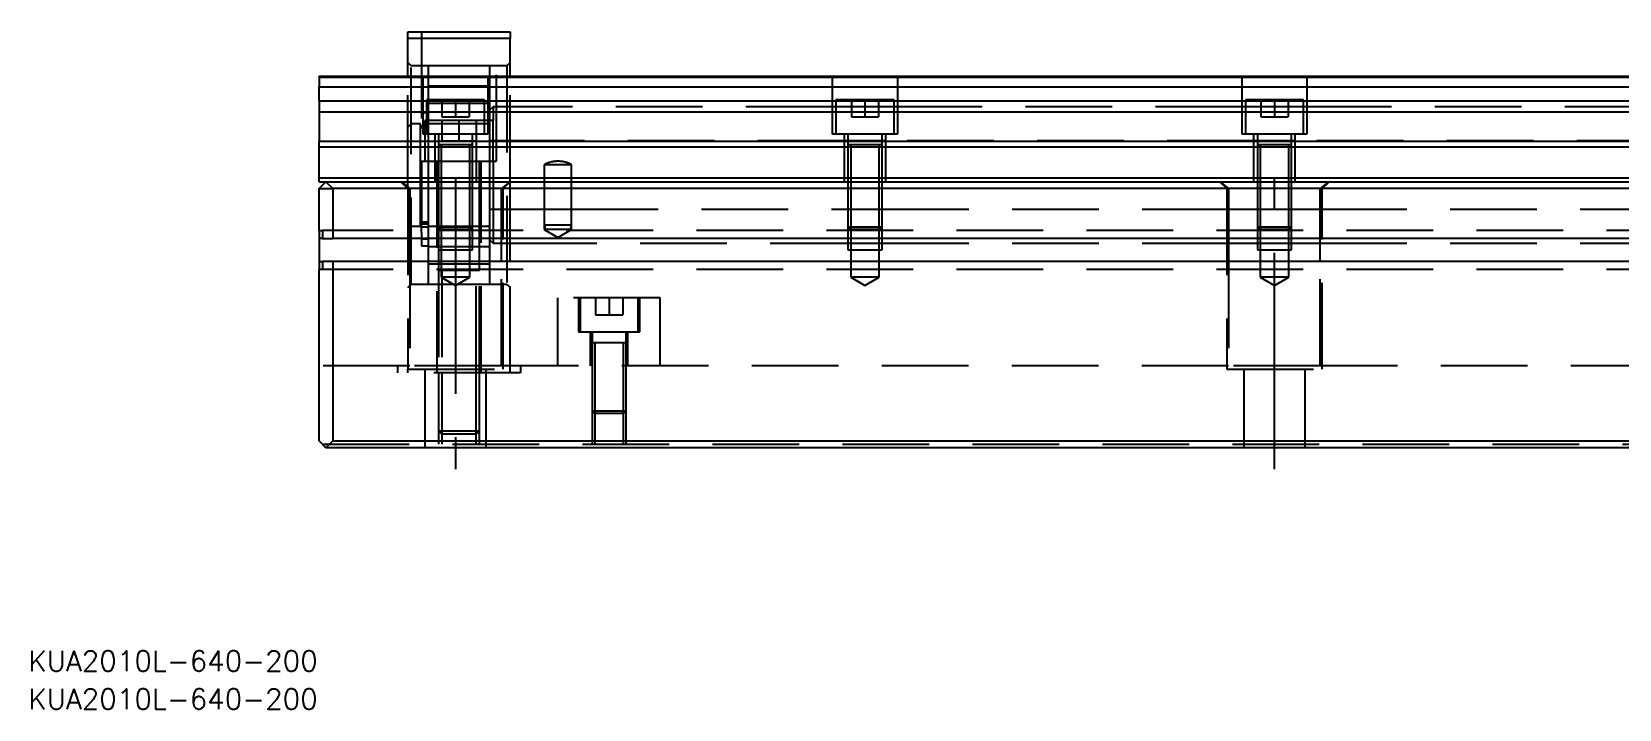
# Model space of a CAD drawing. Extents: x -42 to 900, y -356 to 120.
# Drawn here: x -42.1 to 190.5, y -356 to -256.6 of the extents above; entities that cross this region are included whole.
import ezdxf

# ---------------------------------------------------------------- set-up
doc = ezdxf.new("R2010")
doc.units = 0
doc.linetypes.add('CENTER', pattern=[50.8, 31.75, -6.35, 6.35, -6.35])
doc.linetypes.add('DASHED', pattern=[19.05, 12.7, -6.35])
doc.layers.get('0').update_dxf_attribs({"linetype": 'CONTINUOUS'})
doc.layers.add('CENTER', color=1, linetype='CENTER')
doc.styles.get("Standard").update_dxf_attribs({"font": 'txt.shx', "height": 3, "bigfont": 'bigfont.shx'})

# ---------------------------------------------------------------- blocks, each defined once
blk = doc.blocks.new('*U2')
at = {"color": 7, "linetype": 'CONTINUOUS'}
blk.add_text('KUA2010L-640-200', height=3, dxfattribs=at).set_placement((-42.62, -350.42))
blk = doc.blocks.new('*U3')
at = {"color": 7, "linetype": 'CONTINUOUS'}
blk.add_text('KUA2010L-640-200', height=3, dxfattribs=at).set_placement((-42.62, -356))

msp = doc.modelspace()

# ---------------------------------------------------------------- linework, layer by layer
at = {"color": 7, "linetype": 'CONTINUOUS'}
for p, q in [((13, -256.65), (28, -256.65)), ((13, -257.65), (13, -256.65)), ((28, -257.65), (13, -257.65)), ((13, -263.15), (13, -257.65)), ((28, -256.65), (28, -257.65)), ((28, -263.15), (28, -257.65)), ((0, -263.31), (0, -263.15)), ((0, -263.15), (226.5, -263.15)), ((0, -263.31), (0, -264.71)), ((0, -263.31), (226.5, -263.31)), ((0, -264.71), (226.5, -264.71)), ((0, -266.79), (0, -264.71)), ((0, -266.79), (0, -268.41)), ((0, -266.79), (226.5, -266.79)), ((0, -268.41), (0, -272.7)), ((0, -268.41), (226.5, -268.41)), ((0, -272.7), (226.5, -272.7)), ((0, -273.55), (0, -272.7)), ((0, -278.05), (0, -273.55)), ((0, -273.55), (640, -273.55)), ((22.5, -273.25), (17.5, -273.25)), ((82.5, -273.25), (77.5, -273.25)), ((142.5, -273.25), (137.5, -273.25)), ((0, -278.05), (640, -278.05)), ((0, -278.65), (0, -278.05)), ((0, -279.65), (1, -278.65)), ((0, -278.65), (1, -278.65)), ((1, -278.65), (639, -278.65)), ((1, -278.65), (2, -279.65)), ((0, -285.8), (0, -279.65)), ((638, -279.65), (2, -279.65)), ((2, -279.65), (2, -286.95)), ((0, -285.8), (0, -286.95)), ((0, -285.8), (0.5, -285.8)), ((0.5, -285.8), (0.5, -286.95)), ((0, -286.95), (0, -290.35)), ((0.5, -286.95), (0, -286.95)), ((0.5, -286.95), (2, -286.95)), ((638, -286.95), (2, -286.95)), ((0, -290.35), (0, -291.5)), ((0, -290.35), (0.5, -290.35)), ((2, -290.35), (0.5, -290.35)), ((0.5, -290.35), (0.5, -291.5)), ((638, -290.35), (2, -290.35)), ((2, -290.35), (2, -316.65)), ((0.5, -291.5), (0, -291.5)), ((0, -316.65), (0, -291.5)), ((45, -302.25), (40, -302.25)), ((1, -317.65), (0, -316.65)), ((2, -316.65), (1, -317.65)), ((639, -317.65), (1, -317.65)), ((2, -316.65), (638, -316.65))]:
    msp.add_line(p, q, dxfattribs=at)
at = {"color": 3, "linetype": 'DASHED'}
for p, q in [((15, -256.65), (15, -275.65)), ((26, -275.65), (26, -256.65)), ((13.5, -261.65), (13, -261.15)), ((16, -261.65), (13.5, -261.65)), ((13.5, -293.65), (13.5, -261.65)), ((25, -261.65), (16, -261.65)), ((16, -261.65), (16, -263.15)), ((27.5, -261.65), (25, -261.65)), ((25, -261.65), (25, -263.15)), ((28, -261.15), (27.5, -261.65)), ((27.5, -261.65), (27.5, -293.65)), ((13, -278.65), (13, -263.15)), ((15.25, -271.65), (15.25, -263.15)), ((16, -263.15), (16, -266.65)), ((25, -264.62), (16, -264.62)), ((24.75, -263.15), (24.75, -271.65)), ((25, -263.15), (25, -269.65)), ((28, -278.65), (28, -263.15)), ((75.25, -271.65), (75.25, -263.15)), ((84.75, -263.15), (84.75, -271.65)), ((135.25, -271.65), (135.25, -263.15)), ((144.75, -263.15), (144.75, -271.65)), ((15.75, -266.65), (15.75, -271.65)), ((24.25, -266.65), (15.75, -266.65)), ((16, -266.65), (16, -269.65)), ((24.25, -267.17), (16, -267.17)), ((18, -266.65), (18, -269.15)), ((20, -266.65), (20, -269.15)), ((22, -266.65), (22, -269.15)), ((24.25, -271.65), (24.25, -266.65)), ((24.75, -267.17), (24.25, -267.17)), ((25, -267.17), (24.75, -267.17)), ((75.75, -266.65), (75.75, -271.65)), ((84.25, -266.65), (75.75, -266.65)), ((78, -266.65), (78, -269.15)), ((80, -266.65), (80, -269.15)), ((82, -266.65), (82, -269.15)), ((84.25, -271.65), (84.25, -266.65)), ((135.75, -266.65), (135.75, -271.65)), ((144.25, -266.65), (135.75, -266.65)), ((138, -266.65), (138, -269.15)), ((140, -266.65), (140, -269.15)), ((142, -266.65), (142, -269.15)), ((144.25, -271.65), (144.25, -266.65)), ((15.25, -268.55), (15, -268.55)), ((15.75, -268.55), (15.25, -268.55)), ((15.5, -269.65), (15.5, -275.65)), ((15.75, -269.65), (15.5, -269.65)), ((16, -268.55), (15.75, -268.55)), ((24.25, -269.65), (15.75, -269.65)), ((16, -269.65), (16, -271.65)), ((18, -269.15), (20, -269.15)), ((18, -269.65), (18, -272.65)), ((20, -269.15), (22, -269.15)), ((20.5, -269.65), (20.5, -272.65)), ((23, -269.65), (23, -271.65)), ((24.75, -269.65), (24.25, -269.65)), ((25.5, -269.65), (24.75, -269.65)), ((25.5, -267.65), (25, -268.15)), ((25, -269.65), (25, -275.65)), ((28, -267.65), (25.5, -267.65)), ((25.5, -267.65), (25.5, -269.65)), ((25.5, -275.65), (25.5, -269.65)), ((75.25, -267.65), (28, -267.65)), ((75.75, -267.65), (75.25, -267.65)), ((84.25, -267.65), (75.75, -267.65)), ((78, -269.15), (80, -269.15)), ((80, -269.15), (82, -269.15)), ((84.75, -267.65), (84.25, -267.65)), ((135.25, -267.65), (84.75, -267.65)), ((135.75, -267.65), (135.25, -267.65)), ((144.25, -267.65), (135.75, -267.65)), ((138, -269.15), (140, -269.15)), ((140, -269.15), (142, -269.15)), ((144.75, -267.65), (144.25, -267.65)), ((195.25, -267.65), (144.75, -267.65)), ((13.5, -270.15), (13, -270.65)), ((14.85, -270.15), (13.5, -270.15)), ((14.85, -277.65), (14.85, -270.15)), ((15, -270.5), (14.85, -270.5)), ((15.25, -270.5), (15, -270.5)), ((16, -270.75), (15, -270.75)), ((15.5, -270.5), (15.25, -270.5)), ((24.75, -271.65), (15.25, -271.65)), ((15.75, -270.5), (15.5, -270.5)), ((16, -270.5), (15.75, -270.5)), ((24.25, -270.15), (16, -270.15)), ((16, -271.65), (16, -275.65)), ((17, -278.65), (17, -271.65)), ((17.5, -271.65), (17.5, -273.25)), ((22.5, -273.25), (22.5, -271.65)), ((23, -271.65), (23, -278.65)), ((24.7, -270.15), (24.25, -270.15)), ((25, -270.15), (24.7, -270.15)), ((84.75, -271.65), (75.25, -271.65)), ((77, -278.65), (77, -271.65)), ((77.5, -271.65), (77.5, -273.25)), ((82.5, -273.25), (82.5, -271.65)), ((83, -271.65), (83, -278.65)), ((144.75, -271.65), (135.25, -271.65)), ((137, -278.65), (137, -271.65)), ((137.5, -271.65), (137.5, -273.25)), ((142.5, -273.25), (142.5, -271.65)), ((143, -271.65), (143, -278.65)), ((17.5, -273.24), (17.5, -273.25)), ((17.5, -273.25), (17.5, -273.25)), ((17.5, -273.25), (17.5, -278.65)), ((22.5, -273.25), (17.5, -273.25)), ((17.9, -273.25), (17.9, -278.65)), ((18, -272.65), (20.5, -272.65)), ((20.5, -272.65), (23, -272.65)), ((22.1, -278.65), (22.1, -273.25)), ((22.5, -273.25), (22.5, -273.24)), ((22.5, -273.25), (22.5, -273.25)), ((22.5, -278.65), (22.5, -273.25)), ((25.5, -272.65), (25, -272.65)), ((28, -272.65), (25.5, -272.65)), ((77, -272.65), (28, -272.65)), ((77.5, -272.65), (77, -272.65)), ((82.5, -272.65), (77.5, -272.65)), ((77.5, -273.24), (77.5, -273.25)), ((77.5, -273.25), (77.5, -278.65)), ((77.5, -273.25), (77.5, -273.25)), ((82.5, -273.25), (77.5, -273.25)), ((77.9, -273.25), (77.9, -278.65)), ((82.1, -278.65), (82.1, -273.25)), ((83, -272.65), (82.5, -272.65)), ((82.5, -273.25), (82.5, -273.24)), ((82.5, -278.65), (82.5, -273.25)), ((82.5, -273.25), (82.5, -273.25)), ((137, -272.65), (83, -272.65)), ((137.5, -272.65), (137, -272.65)), ((142.5, -272.65), (137.5, -272.65)), ((137.5, -273.24), (137.5, -273.25)), ((137.5, -273.25), (137.5, -278.65)), ((137.5, -273.25), (137.5, -273.25)), ((142.5, -273.25), (137.5, -273.25)), ((137.9, -273.25), (137.9, -278.65)), ((142.1, -278.65), (142.1, -273.25)), ((143, -272.65), (142.5, -272.65)), ((142.5, -273.25), (142.5, -273.24)), ((142.5, -278.65), (142.5, -273.25)), ((142.5, -273.25), (142.5, -273.25)), ((197, -272.65), (143, -272.65)), ((15, -275.65), (26, -275.65)), ((15, -275.65), (15, -278.65)), ((16, -275.65), (16, -278.65)), ((17.25, -275.65), (17.25, -306.65)), ((23.5, -278.65), (23.5, -275.65)), ((23.75, -306.65), (23.75, -275.65)), ((25, -275.65), (25, -278.65)), ((25.5, -275.65), (25.5, -277.65)), ((33, -276.15), (33, -278.65)), ((37, -276.15), (33, -276.15)), ((35.06, -275.65), (34.94, -275.65)), ((37, -278.65), (37, -276.15)), ((12, -278.65), (13, -279.65)), ((12.06, -278.65), (13.29, -279.65)), ((13, -279.42), (13, -278.65)), ((14.85, -278.65), (14.85, -277.65)), ((14.85, -285.15), (14.85, -278.65)), ((15, -278.65), (15, -284.52)), ((16, -278.65), (16, -286.95)), ((17.5, -278.65), (17.5, -285.25)), ((17.5, -278.65), (17.5, -285.25)), ((17.9, -278.65), (17.9, -285.65)), ((22.1, -285.65), (22.1, -278.65)), ((22.5, -285.25), (22.5, -278.65)), ((22.5, -285.25), (22.5, -278.65)), ((23.5, -286.95), (23.5, -278.65)), ((25, -278.65), (25, -286.95)), ((25.5, -277.65), (25.5, -278.65)), ((25.5, -278.65), (25.5, -286.95)), ((27.94, -278.65), (26.71, -279.65)), ((27, -279.65), (28, -278.65)), ((28, -286.95), (28, -278.65)), ((33, -278.65), (33, -285.02)), ((37, -285.02), (37, -278.65)), ((77.5, -278.65), (77.5, -285.25)), ((77.5, -278.65), (77.5, -285.25)), ((77.9, -278.65), (77.9, -285.65)), ((82.1, -285.65), (82.1, -278.65)), ((82.5, -285.25), (82.5, -278.65)), ((82.5, -285.25), (82.5, -278.65)), ((132, -278.65), (133, -279.65)), ((132.06, -278.65), (133.29, -279.65)), ((137.5, -278.65), (137.5, -285.25)), ((137.5, -278.65), (137.5, -285.25)), ((137.9, -278.65), (137.9, -285.65)), ((142.1, -285.65), (142.1, -278.65)), ((142.5, -285.25), (142.5, -278.65)), ((142.5, -285.25), (142.5, -278.65)), ((147.94, -278.65), (146.71, -279.65)), ((147, -279.65), (148, -278.65)), ((0, -279.65), (2, -279.65)), ((13, -279.65), (13, -279.42)), ((13, -279.65), (13, -306.15)), ((13.29, -279.65), (13.29, -286.95)), ((26.71, -286.95), (26.71, -279.65)), ((27, -306.15), (27, -279.65)), ((133, -279.65), (133, -306.15)), ((133.29, -279.65), (133.29, -286.95)), ((146.71, -286.95), (146.71, -279.65)), ((147, -306.15), (147, -279.65)), ((25, -282.65), (26.71, -282.65)), ((26.71, -282.65), (28, -282.65)), ((28, -282.65), (33, -282.65)), ((33, -282.65), (37, -282.65)), ((37, -282.65), (77.5, -282.65)), ((77.5, -282.65), (77.9, -282.65)), ((77.9, -282.65), (82.1, -282.65)), ((82.1, -282.65), (82.5, -282.65)), ((82.5, -282.65), (133.29, -282.65)), ((133.29, -282.65), (137.5, -282.65)), ((137.5, -282.65), (137.9, -282.65)), ((137.9, -282.65), (142.1, -282.65)), ((142.1, -282.65), (142.5, -282.65)), ((142.5, -282.65), (146.71, -282.65)), ((146.71, -282.65), (197.5, -282.65)), ((639.5, -285.8), (0.5, -285.8)), ((13, -284.65), (13.29, -284.94)), ((13.29, -284.94), (13.5, -285.15)), ((13.5, -285.15), (14.85, -285.15)), ((14.85, -284.8), (15, -284.8)), ((15, -286.09), (15, -284.52)), ((15, -284.54), (16, -284.54)), ((15, -284.54), (16, -284.54)), ((15, -284.8), (16, -284.8)), ((16, -285.33), (15, -285.33)), ((15, -286.09), (15, -286.95)), ((16, -285.15), (17.5, -285.15)), ((17.5, -285.15), (17.9, -285.15)), ((17.5, -285.25), (17.9, -285.65)), ((17.5, -285.25), (17.5, -286.95)), ((17.5, -285.25), (22.5, -285.25)), ((17.9, -285.15), (22.1, -285.15)), ((17.9, -285.65), (17.9, -288.65)), ((22.1, -285.65), (17.9, -285.65)), ((22.1, -285.15), (22.5, -285.15)), ((22.1, -285.65), (22.5, -285.25)), ((22.1, -288.65), (22.1, -285.65)), ((22.5, -285.15), (23.5, -285.15)), ((22.5, -286.95), (22.5, -285.25)), ((23.5, -285.15), (24.7, -285.15)), ((24.7, -285.15), (25, -285.15)), ((33, -285.02), (33, -285.65)), ((33, -285.02), (33.17, -285.65)), ((37, -285.02), (33, -285.02)), ((33, -285.65), (35, -286.8)), ((37, -285.65), (33, -285.65)), ((35, -286.8), (37, -285.65)), ((36.83, -285.65), (37, -285.02)), ((37, -285.65), (37, -285.02)), ((77.5, -285.25), (77.9, -285.65)), ((77.5, -285.25), (77.5, -286.95)), ((77.5, -285.25), (82.5, -285.25)), ((77.9, -285.65), (77.9, -288.65)), ((82.1, -285.65), (77.9, -285.65)), ((82.1, -285.65), (82.5, -285.25)), ((82.1, -288.65), (82.1, -285.65)), ((82.5, -286.95), (82.5, -285.25)), ((137.5, -285.25), (137.9, -285.65)), ((137.5, -285.25), (137.5, -286.95)), ((137.5, -285.25), (142.5, -285.25)), ((137.9, -285.65), (137.9, -288.65)), ((142.1, -285.65), (137.9, -285.65)), ((142.1, -285.65), (142.5, -285.25)), ((142.1, -288.65), (142.1, -285.65)), ((142.5, -286.95), (142.5, -285.25)), ((13.29, -286.95), (13.29, -290.35)), ((15, -286.95), (15, -287.84)), ((15, -287.03), (16, -287.03)), ((15, -287.84), (15, -288.04)), ((15, -288.04), (16, -288.04)), ((16, -286.95), (16, -290.35)), ((16, -288.12), (17.5, -288.12)), ((17.5, -286.95), (17.5, -288.65)), ((17.5, -288.12), (22.5, -288.12)), ((22.5, -288.65), (22.5, -286.95)), ((22.5, -288.12), (23.5, -288.12)), ((23.5, -290.35), (23.5, -286.95)), ((23.5, -288.12), (25, -288.12)), ((25, -286.95), (25, -290.35)), ((25, -287.15), (25.5, -287.65)), ((25.5, -286.95), (25.5, -287.65)), ((25.5, -287.65), (26.71, -287.65)), ((26.71, -290.35), (26.71, -286.95)), ((26.71, -287.65), (28, -287.65)), ((28, -290.35), (28, -286.95)), ((28, -287.65), (77.5, -287.65)), ((77.5, -286.95), (77.5, -288.65)), ((77.5, -287.65), (82.5, -287.65)), ((82.5, -288.65), (82.5, -286.95)), ((82.5, -287.65), (133.29, -287.65)), ((133.29, -286.95), (133.29, -290.35)), ((133.29, -287.65), (137.5, -287.65)), ((137.5, -286.95), (137.5, -288.65)), ((137.5, -287.65), (142.5, -287.65)), ((142.5, -288.65), (142.5, -286.95)), ((142.5, -287.65), (146.71, -287.65)), ((146.71, -290.35), (146.71, -286.95)), ((146.71, -287.65), (197.5, -287.65)), ((13.29, -290.35), (13.29, -305.65)), ((16, -290.35), (16, -293.65)), ((16, -290.67), (25, -290.67)), ((17.5, -288.65), (17.5, -290.35)), ((17.5, -288.65), (22.5, -288.65)), ((17.5, -290.35), (17.5, -291.65)), ((17.9, -288.65), (17.9, -292.65)), ((22.1, -292.65), (22.1, -288.65)), ((23.5, -291.65), (23.5, -290.35)), ((25, -290.35), (25, -293.65)), ((26.71, -305.65), (26.71, -290.35)), ((28, -306.65), (28, -290.35)), ((77.5, -288.65), (82.5, -288.65)), ((77.9, -288.65), (77.9, -292.65)), ((82.1, -292.65), (82.1, -288.65)), ((133.29, -290.35), (133.29, -305.65)), ((137.5, -288.65), (142.5, -288.65)), ((137.9, -288.65), (137.9, -292.65)), ((142.1, -292.65), (142.1, -288.65)), ((146.71, -305.65), (146.71, -290.35)), ((639.5, -291.5), (0.5, -291.5)), ((17.5, -291.64), (17.5, -291.65)), ((17.5, -291.65), (17.5, -306.65)), ((17.5, -291.65), (17.5, -291.65)), ((23.5, -291.65), (17.5, -291.65)), ((17.9, -292.65), (20, -293.86)), ((22.1, -292.65), (17.9, -292.65)), ((18, -291.65), (18, -306.65)), ((20, -293.86), (22.1, -292.65)), ((23, -306.65), (23, -291.65)), ((23.5, -291.65), (23.5, -291.64)), ((23.5, -306.65), (23.5, -291.65)), ((23.5, -291.65), (23.5, -291.65)), ((77.9, -292.65), (80, -293.86)), ((82.1, -292.65), (77.9, -292.65)), ((80, -293.86), (82.1, -292.65)), ((137.9, -292.65), (140, -293.86)), ((142.1, -292.65), (137.9, -292.65)), ((140, -293.86), (142.1, -292.65)), ((13, -294.15), (13.5, -293.65)), ((13.5, -293.65), (16, -293.65)), ((16, -293.65), (17.5, -293.65)), ((17.5, -293.65), (18, -293.65)), ((18, -293.65), (23, -293.65)), ((23, -293.65), (23.5, -293.65)), ((23.5, -293.65), (25, -293.65)), ((25, -293.65), (27.5, -293.65)), ((27.5, -293.65), (28, -294.15)), ((50, -295.65), (35, -295.65)), ((35, -305.65), (35, -295.65)), ((38, -295.65), (38, -300.65)), ((38.25, -295.65), (38.25, -300.65)), ((40.5, -295.65), (40.5, -298.15)), ((42.5, -295.65), (42.5, -298.15)), ((44.5, -295.65), (44.5, -298.15)), ((46.75, -300.65), (46.75, -295.65)), ((47, -300.65), (47, -295.65)), ((50, -305.65), (50, -295.65)), ((40.5, -298.15), (42.5, -298.15)), ((42.5, -298.15), (44.5, -298.15)), ((38, -300.65), (47, -300.65)), ((39.75, -300.65), (39.75, -305.65)), ((40, -300.65), (40, -302.25)), ((40, -302.24), (40, -305.65)), ((45, -302.25), (40, -302.25)), ((40.4, -302.25), (40.4, -305.65)), ((44.6, -305.65), (44.6, -302.25)), ((45, -302.25), (45, -300.65)), ((45, -305.65), (45, -302.24)), ((45.25, -305.65), (45.25, -300.65)), ((13.29, -305.65), (0, -305.65)), ((11.5, -305.65), (11.5, -306.65)), ((29.5, -306.65), (11.5, -306.65)), ((13, -306.65), (13, -306.15)), ((13, -306.15), (27, -306.15)), ((26.71, -305.65), (13.29, -305.65)), ((15.5, -306.15), (15.5, -317.65)), ((17.5, -306.65), (17.5, -315.15)), ((17.5, -306.65), (17.5, -315.15)), ((18, -306.65), (18, -315.65)), ((23, -315.65), (23, -306.65)), ((23.5, -315.15), (23.5, -306.65)), ((23.5, -315.15), (23.5, -306.65)), ((24.5, -317.65), (24.5, -306.15)), ((133.29, -305.65), (26.71, -305.65)), ((29.5, -305.65), (29.5, -306.65)), ((40, -305.65), (40, -312.25)), ((40, -305.65), (40, -312.25)), ((40.4, -305.65), (40.4, -312.65)), ((44.6, -312.65), (44.6, -305.65)), ((45, -312.25), (45, -305.65)), ((45, -312.25), (45, -305.65)), ((133, -306.15), (147, -306.15)), ((146.71, -305.65), (133.29, -305.65)), ((135.5, -306.15), (135.5, -317.65)), ((144.5, -317.65), (144.5, -306.15)), ((253.29, -305.65), (146.71, -305.65)), ((40, -312.25), (40.4, -312.65)), ((40, -312.25), (40, -317.15)), ((40, -312.25), (45, -312.25)), ((40.4, -312.65), (40.4, -317.15)), ((44.6, -312.65), (40.4, -312.65)), ((44.6, -312.65), (45, -312.25)), ((44.6, -317.15), (44.6, -312.65)), ((45, -317.15), (45, -312.25)), ((17.5, -315.15), (18, -315.65)), ((17.5, -315.15), (17.5, -317.15)), ((17.5, -315.15), (23.5, -315.15)), ((18, -315.65), (18, -317.15)), ((23, -315.65), (18, -315.65)), ((23, -315.65), (23.5, -315.15)), ((23, -317.15), (23, -315.65)), ((23.5, -317.15), (23.5, -315.15)), ((0.5, -317.15), (639.5, -317.15))]:
    msp.add_line(p, q, dxfattribs=at)
for centre, radius, start, end in [((24.7, -269.85), 0.3, 270, 279.5941), ((24.7, -269.85), 0.3, 279.5941, 360), ((34.94, -279.65), 4, 90, 118.9695), ((35.06, -279.65), 4, 61.0305, 90), ((24.7, -285.45), 0.3, 0, 90)]:
    msp.add_arc(centre, radius, start, end, dxfattribs=at)
at = {"layer": 'CENTER', "color": 1, "linetype": 'CENTER'}
for p, q in [((20, -278), (20, -320.8)), ((140, -320.8), (140, -278))]:
    msp.add_line(p, q, dxfattribs=at)

# ---------------------------------------------------------------- block references
at = {"color": 7, "linetype": 'CONTINUOUS'}
for name in ['*U2', '*U3']:
    msp.add_blockref(name, (0, 0), dxfattribs=at)

doc.saveas('drawing.dxf')
